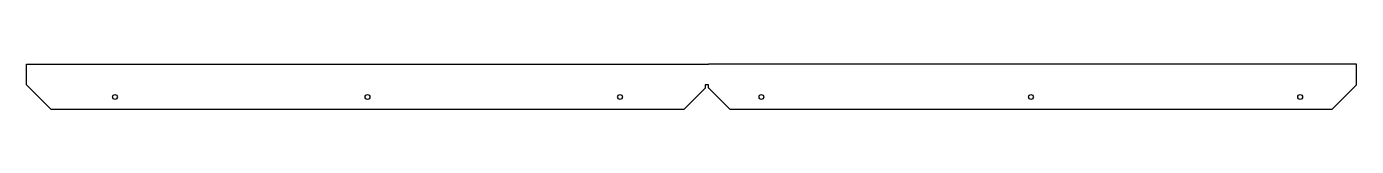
# Model space of a CAD drawing. Header units: millimetres. Extents: x -159 to 1497, y 237 to 293.
import ezdxf
from ezdxf.lldxf.tags import DXFTag

# ---------------------------------------------------------------- set-up
doc = ezdxf.new("R2010")
doc.units = ezdxf.units.MM
doc.layers.add('CANTONEIRA_LATER', color=7, linetype='Continuous')
doc.layers.add('Default', color=7, linetype='Continuous')
tags = doc.linetypes.add('HIDDEN2', pattern=[4.7625, 3.175, -1.5875]).pattern_tags.tags
tags[6:7] = [DXFTag(74, 4), DXFTag(75, 0), DXFTag(340, '0'), DXFTag(46, 0.0), DXFTag(50, 0.0), DXFTag(44, 0.0), DXFTag(45, 0.0)]
tags[4:5] = [DXFTag(74, 4), DXFTag(75, 0), DXFTag(340, '0'), DXFTag(46, 0.0), DXFTag(50, 0.0), DXFTag(44, 0.0), DXFTag(45, 0.0)]

# ---------------------------------------------------------------- blocks, each defined once
blk = doc.blocks.new('SE')
at = {"layer": 'CANTONEIRA_LATER', "color": 7, "linetype": 'Continuous'}
for p, q in [((-158.6, 293.3), (686.4, 293.3)), ((-158.6, 267.3), (-158.6, 293.3)), ((686.4, 293.3), (690.4, 293.3)), ((1497.4, 293.3), (690.4, 293.3)), ((1497.4, 267.3), (1497.4, 293.3)), ((686.4, 267.3), (686.4, 263.3)), ((690.4, 267.3), (686.4, 267.3)), ((690.4, 263.6), (690.4, 267.3)), ((-154.6, 263.3), (-128.6, 237.3)), ((660.4, 237.3), (686.4, 263.3)), ((690.9, 263.3), (716.9, 237.3)), ((1467.4, 237.3), (1493.4, 263.3)), ((-128.6, 237.3), (660.4, 237.3)), ((716.9, 237.3), (1467.4, 237.3))]:
    blk.add_line(p, q, dxfattribs=at)
for centre in [(-48.6, 252.3), (265.9, 252.3), (580.4, 252.3), (756.4, 252.3), (1092.1, 252.3), (1427.4, 252.3)]:
    blk.add_circle(centre, 3, dxfattribs=at)
at = {"layer": 'CANTONEIRA_LATER', "color": 7, "linetype": 'HIDDEN2'}
blk.add_open_spline([(690.9, 263.3), (690.9, 263.3), (690.8, 263.4), (690.8, 263.4), (690.8, 263.4), (690.7, 263.5), (690.7, 263.5), (690.7, 263.6), (690.6, 263.6), (690.6, 263.7), (690.6, 263.7), (690.5, 263.7), (690.5, 263.8), (690.5, 263.8), (690.4, 263.9), (690.4, 263.9), (690.4, 263.9), (690.4, 264), (690.4, 264)], degree=3, knots=[0, 0, 0, 0, 0.066824, 0.133641, 0.200444, 0.267225, 0.333978, 0.400695, 0.467369, 0.533993, 0.600561, 0.667065, 0.733498, 0.799854, 0.866125, 0.932305, 0.998388, 1, 1, 1, 1], dxfattribs=at)
at = {"layer": 'CANTONEIRA_LATER', "color": 7, "linetype": 'Continuous'}
blk.add_open_spline([(690.4, 263.6), (690.5, 263.5), (690.7, 263.4), (690.9, 263.3)], degree=3, dxfattribs=at)

msp = doc.modelspace()

# ---------------------------------------------------------------- linework, layer by layer
at = {"layer": 'Default', "color": 7, "linetype": 'Continuous'}
for p, q in [((-154.6, 263.3), (-158.6, 267.3)), ((1493.4, 263.3), (1497.4, 267.3))]:
    msp.add_line(p, q, dxfattribs=at)

# ---------------------------------------------------------------- block references
at = {"layer": 'Default'}
msp.add_blockref('SE', (0, 0), dxfattribs=at)

doc.saveas('drawing.dxf')
